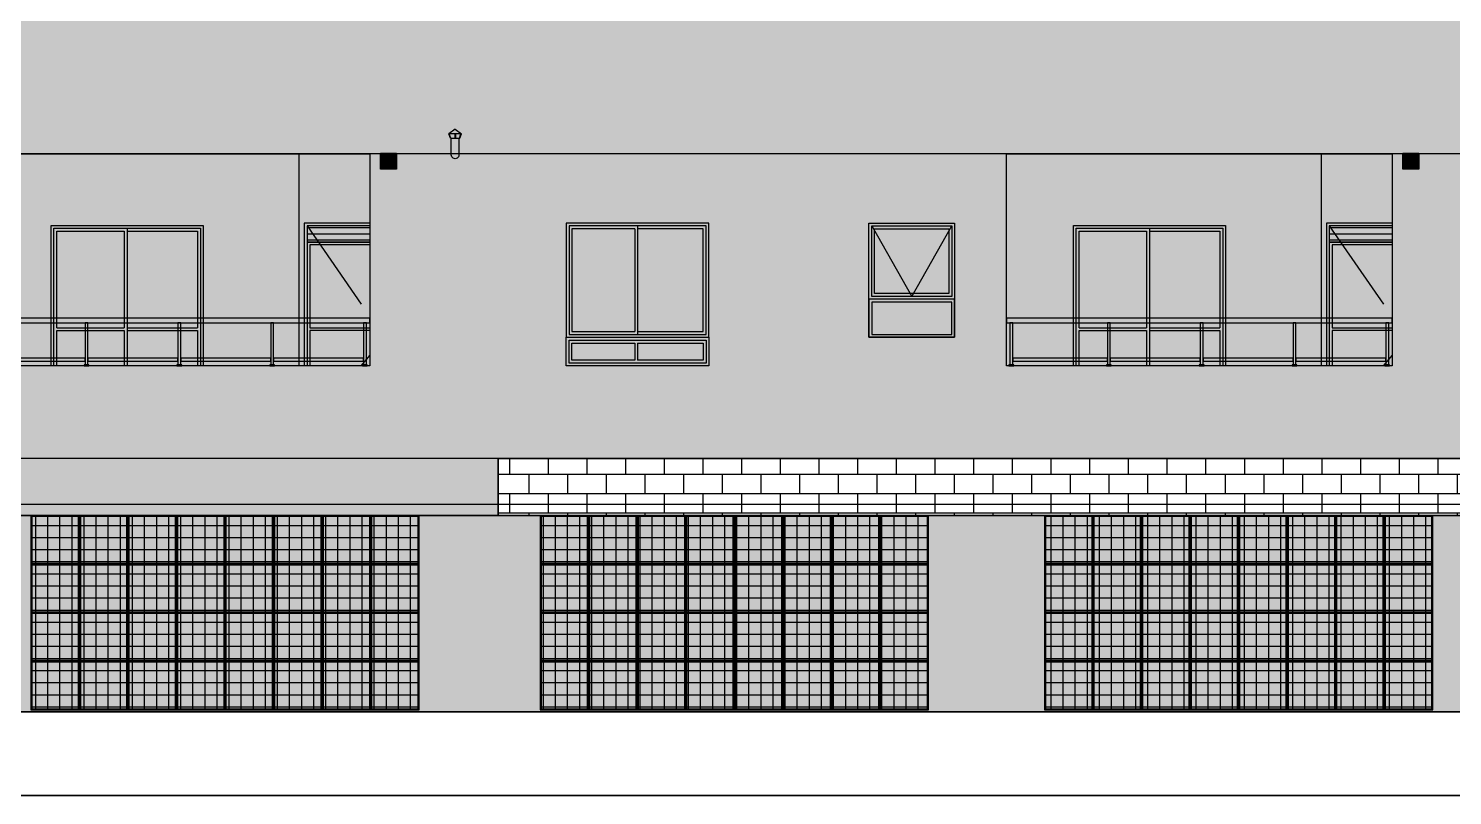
# Model space of a CAD drawing. Header units: metres. Extents: x -9138 to -7768, y 20 to 184.
# Drawn here: x -8570.55 to -8555.58, y 30.56 to 38.61 of the extents above; entities that cross this region are included whole.
import ezdxf
from ezdxf.xclip import XClip

# ---------------------------------------------------------------- set-up
doc = ezdxf.new("R2010")
doc.units = ezdxf.units.M
doc.header["$XCLIPFRAME"] = 0
doc.linetypes.add('CTE ELEV$0$DASHEDX2', pattern=[1.5, 1, -0.5])
for name, color, linetype in [('ARQ-DIM EMBASAM', 2, 'Continuous'), ('CTE ELEV$0$ARQ- FRISO', 7, 'Continuous'), ('CTE ELEV$0$ARQ-AUX', 7, 'Continuous'), ('CTE ELEV$0$ARQ-AUX1', 1, 'Continuous'), ('CTE ELEV$0$ARQ-AUX3', 3, 'Continuous'), ('CTE ELEV$0$ARQ-AUX4', 6, 'Continuous'), ('CTE ELEV$0$ARQ-CAX', 1, 'Continuous'), ('CTE ELEV$0$ARQ-PRJ', 7, 'CTE ELEV$0$DASHEDX2')]:
    doc.layers.add(name, color=color, linetype=linetype)
for name, color, linetype, true_color in [('CTE ELEV$0$ARQ-REVEST', 7, 'Continuous', 0xc79471), ('CTE ELEV$0$COR CINZA FECHADO', 7, 'Continuous', 0x56534e), ('CTE ELEV$0$COR PLATINA', 7, 'Continuous', 0xa1a6a3), ('CTE ELEV$0$COR-CAIX', 7, 'Continuous', 0x45494e)]:
    doc.layers.add(name, color=color, linetype=linetype, true_color=true_color)

# ---------------------------------------------------------------- blocks, each defined once
blk = doc.blocks.new('CTE ELEV$0$elev 3 3andar')
at = {"layer": 'Defpoints'}
blk.add_line((0, 2.879999999999995), (80.613215646963, 2.880000000000003), dxfattribs=at)
blk = doc.blocks.new('CTE ELEV$0$V NEOREX 18')
at = {"layer": 'CTE ELEV$0$ARQ-AUX'}
h = blk.add_hatch(dxfattribs=at)
h.set_pattern_fill('NET', color=256, scale=0.04)
h.set_pattern_definition([(0, (0.2549999999999955, 0.5), (0, 0.127), []), (90, (0.2549999999999955, 0.5), (-0.127, 7.776507174585693e-18), [])])
h.paths.add_polyline_path([(0.009999999999990905, 0.5), (0.009999999999990905, 0.01000000000000156), (0.5, 0.01000000000000156), (0.5, 0.5)])
at = {"layer": 'CTE ELEV$0$COR-CAIX'}
h = blk.add_hatch(color=256, dxfattribs=at)
h.dxf.hatch_style = 1
h.paths.add_polyline_path([(0, 0.5100000000000016), (0.5099999999999909, 0.5100000000000016), (0.5099999999999909, 0), (0, 0)])
at = {"layer": 'CTE ELEV$0$ARQ-AUX'}
for points in [[(0, 0.5100000000000016), (0.5099999999999909, 0.5100000000000016), (0.5099999999999909, 0), (0, 0)], [(0.009999999999990905, 0.5), (0.5, 0.5), (0.5, 0.01000000000000156), (0.009999999999990905, 0.01000000000000156)]]:
    blk.add_lwpolyline(points, close=True, dxfattribs=at)
blk = doc.blocks.new('CTE ELEV$0$elev 3 4andar')
at = {"layer": 'CTE ELEV$0$COR PLATINA', "transparency": 33554687}
h = blk.add_hatch(color=256, dxfattribs=at)
h.dxf.hatch_style = 1
h.paths.add_polyline_path([(28.40152276135268, 4.081105744156339), (48.83653105377198, 4.081105744156339), (48.83653105377198, 3.480003047299114), (28.40152276135268, 3.480003047299114)])
h = blk.add_hatch(color=256, dxfattribs=at)
h.dxf.hatch_style = 1
h.paths.add_polyline_path([(0.05502567296571215, 3.479918448314983), (70.55648719600867, 3.479918448314983), (70.55648719600867, 1.420002003640569), (0.05502567296571215, 1.420002003640569)])
at = {"layer": 'CTE ELEV$0$COR PLATINA', "elevation": 7.63427493346594e-06}
for points in [[(28.40152276135268, 4.081105744156339), (48.83653105377198, 4.081105744156339), (48.83653105377198, 3.480003047299114), (28.40152276135268, 3.480003047299114)], [(0.05502567296571215, 3.479918448314983), (70.55648719600867, 3.479918448314983), (70.55648719600867, 1.420002003640569), (0.05502567296571215, 1.420002003640569)]]:
    blk.add_lwpolyline(points, close=True, dxfattribs=at)
at = {"layer": 'Defpoints'}
blk.add_line((0.05502567296935013, 3.600003747892195, -8.282031624183796e-06), (80.613215646963, 3.600003747892202, -8.282031624183796e-06), dxfattribs=at)
at = {"layer": 'CTE ELEV$0$ARQ-AUX1', "xscale": -1}
for p in [(44.43646220106712, 2.970002534735812, 7.63427493346594e-06), (44.94646220106733, 2.970002534735812, 7.63427493346594e-06), (45.45646220106755, 2.970002534735812, 7.63427493346594e-06), (45.96646220106777, 2.970002534735812, 7.63427493346594e-06), (46.47646220106799, 2.970002534735812, 7.63427493346594e-06), (46.98646220106639, 2.970002534735812, 7.63427493346594e-06), (47.49646220106661, 2.970002534735812, 7.63427493346594e-06), (48.00646220106682, 2.970002534735812, 7.63427493346594e-06), (49.78646214143009, 2.969917935751681, 7.634695751321129e-06), (50.29646214143031, 2.969917935751681, 7.634695751321129e-06), (50.80646214143053, 2.969917935751681, 7.634695751321129e-06), (51.31646214143075, 2.969917935751681, 7.634695751321129e-06), (51.82646214143097, 2.969917935751681, 7.634695751321129e-06), (52.33646214142937, 2.969917935751681, 7.634695751321129e-06), (52.84646214142958, 2.969917935751681, 7.634695751321129e-06), (53.3564621414298, 2.969917935751681, 7.634695751321129e-06), (55.08577411468286, 2.969917935751681, 7.634699056970213e-06), (55.59577411468308, 2.969917935751681, 7.634699056970213e-06), (56.1057741146833, 2.969917935751681, 7.634699056970213e-06), (56.61577411468352, 2.969917935751681, 7.634699056970213e-06), (57.12577411468374, 2.969917935751681, 7.634699056970213e-06), (57.63577411468214, 2.969917935751681, 7.634699056970213e-06), (58.14577411468235, 2.969917935751681, 7.634699056970213e-06), (58.65577411468257, 2.969917935751681, 7.634699056970213e-06), (44.43646220106712, 2.460002534735814, 7.63427493346594e-06), (44.94646220106733, 2.460002534735814, 7.63427493346594e-06), (45.45646220106755, 2.460002534735814, 7.63427493346594e-06), (45.96646220106777, 2.460002534735814, 7.63427493346594e-06), (46.47646220106799, 2.460002534735814, 7.63427493346594e-06), (46.98646220106639, 2.460002534735814, 7.63427493346594e-06), (47.49646220106661, 2.460002534735814, 7.63427493346594e-06), (48.00646220106682, 2.460002534735814, 7.63427493346594e-06), (49.78646214143009, 2.459917935751683, 7.634695751321129e-06), (50.29646214143031, 2.459917935751683, 7.634695751321129e-06), (50.80646214143053, 2.459917935751683, 7.634695751321129e-06), (51.31646214143075, 2.459917935751683, 7.634695751321129e-06), (51.82646214143097, 2.459917935751683, 7.634695751321129e-06), (52.33646214142937, 2.459917935751683, 7.634695751321129e-06), (52.84646214142958, 2.459917935751683, 7.634695751321129e-06), (53.3564621414298, 2.459917935751683, 7.634695751321129e-06), (55.08577411468286, 2.459917935751683, 7.634699056970213e-06), (55.59577411468308, 2.459917935751683, 7.634699056970213e-06), (56.1057741146833, 2.459917935751683, 7.634699056970213e-06), (56.61577411468352, 2.459917935751683, 7.634699056970213e-06), (57.12577411468374, 2.459917935751683, 7.634699056970213e-06), (57.63577411468214, 2.459917935751683, 7.634699056970213e-06), (58.14577411468235, 2.459917935751683, 7.634699056970213e-06), (58.65577411468257, 2.459917935751683, 7.634699056970213e-06), (44.43646220106712, 1.950002534735809, 7.63427493346594e-06), (44.94646220106733, 1.950002534735809, 7.63427493346594e-06), (45.45646220106755, 1.950002534735809, 7.63427493346594e-06), (45.96646220106777, 1.950002534735809, 7.63427493346594e-06), (46.47646220106799, 1.950002534735809, 7.63427493346594e-06), (46.98646220106639, 1.950002534735809, 7.63427493346594e-06), (47.49646220106661, 1.950002534735809, 7.63427493346594e-06), (48.00646220106682, 1.950002534735809, 7.63427493346594e-06), (49.78646214143009, 1.949917935751678, 7.634695751321129e-06), (50.29646214143031, 1.949917935751678, 7.634695751321129e-06), (50.80646214143053, 1.949917935751678, 7.634695751321129e-06), (51.31646214143075, 1.949917935751678, 7.634695751321129e-06), (51.82646214143097, 1.949917935751678, 7.634695751321129e-06), (52.33646214142937, 1.949917935751678, 7.634695751321129e-06), (52.84646214142958, 1.949917935751678, 7.634695751321129e-06), (53.3564621414298, 1.949917935751678, 7.634695751321129e-06), (55.08577411468286, 1.949917935751678, 7.634699056970213e-06), (55.59577411468308, 1.949917935751678, 7.634699056970213e-06), (56.1057741146833, 1.949917935751678, 7.634699056970213e-06), (56.61577411468352, 1.949917935751678, 7.634699056970213e-06), (57.12577411468374, 1.949917935751678, 7.634699056970213e-06), (57.63577411468214, 1.949917935751678, 7.634699056970213e-06), (58.14577411468235, 1.949917935751678, 7.634699056970213e-06), (58.65577411468257, 1.949917935751678, 7.634699056970213e-06), (44.43646220106712, 1.440002534735811, 7.63427493346594e-06), (44.94646220106733, 1.440002534735811, 7.63427493346594e-06), (45.45646220106755, 1.440002534735811, 7.63427493346594e-06), (45.96646220106777, 1.440002534735811, 7.63427493346594e-06), (46.47646220106799, 1.440002534735811, 7.63427493346594e-06), (46.98646220106639, 1.440002534735811, 7.63427493346594e-06), (47.49646220106661, 1.440002534735811, 7.63427493346594e-06), (48.00646220106682, 1.440002534735811, 7.63427493346594e-06), (49.78646214143009, 1.43991793575168, 7.634695751321129e-06), (50.29646214143031, 1.43991793575168, 7.634695751321129e-06), (50.80646214143053, 1.43991793575168, 7.634695751321129e-06), (51.31646214143075, 1.43991793575168, 7.634695751321129e-06), (51.82646214143097, 1.43991793575168, 7.634695751321129e-06), (52.33646214142937, 1.43991793575168, 7.634695751321129e-06), (52.84646214142958, 1.43991793575168, 7.634695751321129e-06), (53.3564621414298, 1.43991793575168, 7.634695751321129e-06), (55.08577411468286, 1.43991793575168, 7.634699056970213e-06), (55.59577411468308, 1.43991793575168, 7.634699056970213e-06), (56.1057741146833, 1.43991793575168, 7.634699056970213e-06), (56.61577411468352, 1.43991793575168, 7.634699056970213e-06), (57.12577411468374, 1.43991793575168, 7.634699056970213e-06), (57.63577411468214, 1.43991793575168, 7.634699056970213e-06), (58.14577411468235, 1.43991793575168, 7.634699056970213e-06), (58.65577411468257, 1.43991793575168, 7.634699056970213e-06)]:
    blk.add_blockref('CTE ELEV$0$V NEOREX 18', p, dxfattribs=at)
blk = doc.blocks.new('CTE ELEV$0$V J 150x120')
at = {"layer": 'CTE ELEV$0$COR-CAIX'}
h = blk.add_hatch(color=256, dxfattribs=at)
h.dxf.hatch_style = 1
h.paths.add_polyline_path([(1.499999999999773, 1.19999999496485), (0, 1.19999999496485), (0, 0), (1.499999999999773, 0)])
h = blk.add_hatch(color=254, dxfattribs=at)
h.dxf.hatch_style = 1
h.paths.add_polyline_path([(0.7200000000000273, 1.139999994964848), (0.05999999999994543, 1.139999994964848), (0.05999999999994543, 0.06000000000000227), (0.7200000000000273, 0.06000000000000227)])
h.paths.add_polyline_path([(0.75, 0.06000000000000233), (1.439999999999827, 0.06000000000000222), (1.439999999999827, 1.139999994964848), (0.75, 1.139999994964848)])
for points in [[(1.499999999999773, 1.19999999496485), (0, 1.19999999496485), (0, 0), (1.499999999999773, 0)], [(1.470000000000027, 1.169999994964849), (0.02999999999974534, 1.169999994964849), (0.02999999999974534, 0.03000000000000114), (1.470000000000027, 0.03000000000000114)]]:
    blk.add_lwpolyline(points, close=True)
for points in [[(0.7200000000000273, 1.139999994964848), (0.05999999999994543, 1.139999994964848), (0.05999999999994543, 0.06000000000000227), (0.7200000000000273, 0.06000000000000227)], [(0.7200000000000273, 1.139999994964848), (0.7200000000000273, 0.06000000000000227)], [(0.75, 1.169999994964849), (0.75, 0.03000000000000114)], [(0.75, 0.06000000000000227), (1.439999999999827, 0.06000000000000227), (1.439999999999827, 1.139999994964848), (0.75, 1.139999994964848)]]:
    blk.add_lwpolyline(points)
blk = doc.blocks.new('CTE ELEV$0$V J 90x120')
at = {"layer": 'CTE ELEV$0$COR-CAIX', "transparency": 33554687}
h = blk.add_hatch(color=256, dxfattribs=at)
h.dxf.hatch_style = 1
h.paths.add_polyline_path([(0, 1.2), (0.8999999999999986, 1.2), (0.8999999999999986, 0.4000000000000004), (0, 0.4000000000000004)])
h.paths.add_polyline_path([(0, 0), (0.8999999999999986, 0), (0.8999999999999986, 0.4000000000000004), (0, 0.4000000000000004)])
h = blk.add_hatch(color=254, dxfattribs=at)
h.dxf.hatch_style = 1
h.paths.add_polyline_path([(0.8399999999999963, 1.117142857142856), (0.8399999999999963, 1.140000000000001), (0.06000000000000233, 1.140000000000001), (0.06000000000000238, 1.117142857142855), (0.4329729729729722, 0.4600000000000009), (0.4670270270270263, 0.4600000000000009)])
h.paths.add_polyline_path([(0.06000000000000233, 1.117142857142856), (0.06000000000000233, 0.4600000000000009), (0.4329729729729722, 0.4600000000000009)], flags=17)
h.paths.add_polyline_path([(0.8399999999999963, 1.117142857142856), (0.4670270270270263, 0.4600000000000009), (0.8399999999999963, 0.460000000000001)], flags=17)
h.paths.add_polyline_path([(0.8699999999999974, 0.3700000000000002), (0.03000000000000119, 0.3700000000000001), (0.03000000000000108, 0.03000000000000025), (0.8699999999999974, 0.03000000000000025)])
for points in [[(0, 1.2), (0.8999999999999986, 1.2), (0.8999999999999986, 0), (0, 0)], [(0, 1.2), (0.8999999999999986, 1.2), (0.8999999999999986, 0.4000000000000004), (0, 0.4000000000000004)], [(0.03000000000000114, 1.170000000000001), (0.8699999999999974, 1.170000000000001), (0.8699999999999974, 0.4300000000000006), (0.03000000000000114, 0.4300000000000006)], [(0.06000000000000227, 1.140000000000001), (0.8399999999999963, 1.140000000000001), (0.8399999999999963, 0.4600000000000009), (0.06000000000000227, 0.4600000000000009)], [(0, 0), (0.8999999999999986, 0), (0.8999999999999986, 0.4000000000000004), (0, 0.4000000000000004)], [(0.03000000000000114, 0.03000000000000025), (0.8699999999999974, 0.03000000000000025), (0.8699999999999974, 0.3700000000000001), (0.03000000000000114, 0.3700000000000001)]]:
    blk.add_lwpolyline(points, close=True)
at = {"layer": 'CTE ELEV$0$ARQ-PRJ'}
blk.add_lwpolyline([(0.03000000000000114, 1.170000000000001), (0.4499999999999993, 0.4300000000000006), (0.8699999999999974, 1.170000000000001)], dxfattribs=at)
blk = doc.blocks.new('CTE ELEV$0$V P 160x220')
at = {"layer": 'CTE ELEV$0$COR-CAIX'}
h = blk.add_hatch(color=256, dxfattribs=at)
h.dxf.hatch_style = 1
h.paths.add_polyline_path([(0, 2.174999999999999), (1.600000000000001, 2.174999999999999), (1.600000000000001, 0), (0, 0)])
h = blk.add_hatch(color=254, dxfattribs=at)
h.dxf.hatch_style = 1
h.paths.add_polyline_path([(0.7699999999999996, 2.115000000000001), (0.06000000000000233, 2.115000000000001), (0.06000000000000233, 1.1), (0.7699999999999996, 1.1)])
h.paths.add_polyline_path([(1.539999999999999, 2.115000000000001), (0.8000000000000007, 2.115000000000001), (0.8000000000000007, 1.1), (1.539999999999999, 1.1)])
h.paths.add_polyline_path([(1.539999999999999, 1.07), (0.8000000000000007, 1.07), (0.8000000000000007, 0.05999999999999894), (1.539999999999999, 0.05999999999999894)])
h.paths.add_polyline_path([(0.7699999999999996, 1.07), (0.06000000000000227, 1.07), (0.06000000000000227, 0.05999999999999894), (0.7699999999999996, 0.05999999999999894)])
at = {"layer": 'CTE ELEV$0$ARQ-CAX'}
for p, q in [((0.06000000000000227, 1.1), (0.7699999999999996, 1.1)), ((0.06000000000000227, 1.07), (0.7699999999999996, 1.07)), ((0.8000000000000007, 1.1), (1.539999999999999, 1.1)), ((0.8000000000000007, 1.07), (1.539999999999999, 1.07))]:
    blk.add_line(p, q, dxfattribs=at)
for points in [[(0, 2.174999999999999), (1.600000000000001, 2.174999999999999), (1.600000000000001, 0), (0, 0)], [(0.03000000000000114, 2.145), (1.57, 2.145), (1.57, 0.02999999999999936), (0.03000000000000114, 0.02999999999999936)]]:
    blk.add_lwpolyline(points, close=True, dxfattribs=at)
for points in [[(0.06000000000000227, 1.1), (0.06000000000000227, 2.115000000000001), (0.7699999999999996, 2.115000000000001)], [(0.7699999999999996, 2.115000000000001), (0.7699999999999996, 1.1)], [(0.8000000000000007, 2.145), (0.8000000000000007, 0.02999999999999936)], [(0.8000000000000007, 2.115000000000001), (1.539999999999999, 2.115000000000001), (1.539999999999999, 1.1)], [(0.7699999999999996, 0.05999999999999872), (0.06000000000000227, 0.05999999999999872), (0.06000000000000227, 1.07)], [(0.7699999999999996, 1.07), (0.7699999999999996, 0.05999999999999872)], [(1.539999999999999, 1.07), (1.539999999999999, 0.05999999999999872), (0.8000000000000007, 0.05999999999999872)]]:
    blk.add_lwpolyline(points, dxfattribs=at)
blk = doc.blocks.new('CTE ELEV$0$V P 90x220')
h = blk.add_hatch()
h.set_pattern_fill('LINE', scale=0.02)
h.set_pattern_definition([(0, (0.7400407849635293, 2.169163100299187), (0, 0.0635), [])])
h.paths.add_polyline_path([(0.8400407862358129, 2.169556123607768), (0.02999848820763873, 2.169162347138325), (0.02999848566307151, 1.999949036142695), (0.8400407836912457, 2.000342954664694)])
h.paths.add_polyline_path([(0.8100407453911135, 0.1999555789822711), (0.05999299462339636, 0.1999482358424149), (0.05999307376919205, 0.02994369828709864), (0.8100408245369092, 0.02995089937439843)])
at = {"layer": 'CTE ELEV$0$COR-CAIX', "transparency": 33554687}
h = blk.add_hatch(color=256, dxfattribs=at)
h.dxf.hatch_style = 1
h.paths.add_polyline_path([(0.869999870483506, -5.273226992130731e-05), (0.8699998704832786, 2.19994789076183), (0, 2.199949215283748), (0, 0)])
h = blk.add_hatch(color=254, dxfattribs=at)
h.dxf.hatch_style = 1
h.paths.add_polyline_path([(0.810040784963784, 1.969950380256748), (0.1684656068035183, 1.969951513230986), (0.7708066272563243, 1.099947813230832), (0.8100407849640113, 1.099947735842511)])
h.paths.add_polyline_path([(0.1684656068035181, 1.969951513230986), (0.05999697641482271, 1.969951704778552), (0.05999697641482271, 1.099949215283749), (0.7708066272563243, 1.099947813230831)])
h.paths.add_polyline_path([(0.8100407849640113, 0.9629145636115134), (0.8100407849640113, 1.043279146789324), (0.7915769473025795, 1.069947772262602), (0.05993953487359249, 1.069949215403971), (0.05998606635262183, 0.2299508745778109), (0.2162829343609197, 0.2299509124613905)])
h.paths.add_polyline_path([(0.8100407849640113, 0.9629145636115133), (0.2162829343609192, 0.2299509124613901), (0.8100407849640113, 0.2299510563777272)], flags=17)
h.paths.add_polyline_path([(0.8100407849640113, 1.069947735843021), (0.7915769473025794, 1.069947772262602), (0.8100407849640113, 1.043279146789324)], flags=17)
for points in [[(0.869999870483506, -5.273226992130731e-05), (0.8699998704832786, 2.19994789076183), (0, 2.199949215283748), (0, 0)], [(0.8400407849635293, 2.169949539136251), (0.02999848820763873, 2.169949357336332), (0.02999848820763873, 1.99994935733632), (0.8400407849635293, 1.99994953913621)]]:
    blk.add_lwpolyline(points, close=True)
for points in [[(0.8400407849642114, -5.273226992130731e-05), (0.8400407849637567, 1.999948785975349), (0.02999848820763873, 1.99995011049721), (0.02999848820763873, -1.51183053276327e-06)], [(0.8100407849640113, 1.09994789088231), (0.810040784963784, 1.969950380256748), (0.05999697641482271, 1.969951704778552), (0.05999697641482271, 1.099949215283749)], [(0.05993953487359249, 1.069949215403971), (0.05999880462081819, -3.650254399190089e-06)], [(0.8100407849640113, 1.069947735843021), (0.05993953487359249, 1.069949215403971)], [(0.05999697641482271, 1.099949215283749), (0.8100407849640113, 1.099947735842511)], [(0.8100407849640113, -4.910019444537284e-05), (0.8100407849640113, 1.06994789088211)], [(0.8100407849640113, 0.2299510563777272), (0.05998535251274006, 0.2299508745776375)], [(0.05998718681644277, 0.199951817210744), (0.8100407849640113, 0.1999519990106631)], [(0.059996972974659, 0.02995194118949485), (0.8100407849640113, 0.02994632509731332)], [(0, -5.078471625097336e-05), (0.869999870483506, -5.273226992130731e-05)]]:
    blk.add_lwpolyline(points)
at = {"layer": 'CTE ELEV$0$ARQ-PRJ'}
blk.add_lwpolyline([(0.02999848820763873, 2.169949357336332), (0.840040784963984, 0.9999480268527137), (0.02996351943511399, -5.086099804429978e-05)], dxfattribs=at)
blk = doc.blocks.new('CTE ELEV$0$V BAND INF 150x40')
at = {"layer": 'CTE ELEV$0$COR-CAIX'}
h = blk.add_hatch(color=256, dxfattribs=at)
h.dxf.hatch_style = 1
h.paths.add_polyline_path([(0, 0), (1.499999999999773, 0), (1.499999999999773, -0.3000000000000004), (0, -0.3000000000000004)])
h = blk.add_hatch(color=254, dxfattribs=at)
h.dxf.hatch_style = 1
h.paths.add_polyline_path([(0.7200000000000273, -0.2399999999999999), (0.7200000000000273, -0.0600000000000005), (0.06000000000000227, -0.0600000000000005), (0.06000000000000227, -0.2399999999999999)])
h.paths.add_polyline_path([(0.75, -0.2399999999999999), (1.43999999999977, -0.2399999999999999), (1.43999999999977, -0.06000000000000051), (0.75, -0.06000000000000048)])
at = {"layer": 'CTE ELEV$0$ARQ-CAX'}
for points in [[(0, 0), (1.499999999999773, 0), (1.499999999999773, -0.3000000000000004), (0, -0.3000000000000004)], [(0.03000000000000114, -0.03000000000000025), (1.469999999999771, -0.03000000000000025), (1.469999999999771, -0.2700000000000001), (0.03000000000000114, -0.2700000000000001)]]:
    blk.add_lwpolyline(points, close=True, dxfattribs=at)
for points in [[(0.7200000000000273, -0.2399999999999999), (0.06000000000000227, -0.2399999999999999), (0.06000000000000227, -0.0600000000000005), (0.7200000000000273, -0.0600000000000005)], [(0.7200000000000273, -0.0600000000000005), (0.7200000000000273, -0.2399999999999999)], [(0.75, -0.0600000000000005), (1.43999999999977, -0.0600000000000005), (1.43999999999977, -0.2399999999999999), (0.75, -0.2399999999999999)], [(0.75, -0.0600000000000005), (0.75, -0.2399999999999999)]]:
    blk.add_lwpolyline(points, dxfattribs=at)
blk = doc.blocks.new('CTE ELEV$0$V GRD PUC')
at = {"transparency": 33554610}
h = blk.add_hatch(dxfattribs=at)
h.set_pattern_fill('ANGLE', color=256)
h.set_pattern_definition([(0, (0, 0), (0, 6.985), [5.08, -1.905]), (90, (0, 0), (-6.985, 4.277078946022131e-16), [5.08, -1.905])])
h.paths.add_polyline_path([(-0.05000694274531226, -0.2472583671389063), (-4.05000579235679, -0.247258119059083), (-4.050005785232452, -0.2972581190590802), (-0.05000694274531314, -0.2972581045278111)])
at = {"layer": 'CTE ELEV$0$COR-CAIX', "transparency": 33554607}
h = blk.add_hatch(color=256, dxfattribs=at)
h.dxf.hatch_style = 1
h.paths.add_polyline_path([(-6.942745312210619e-06, 0.4999997267498983), (-6.935620973758105e-06, 0.4499999926436331), (-4.050005785232452, 0.4499999779307231), (-4.05000579235679, 0.4999999779307203)])
h.paths.add_polyline_path([(-3.985005808371534, 0.07998857122176872), (-3.040007745983628, 0.07998856938263899), (-3.040007745983628, 0.04998856938263962), (-3.985005808371534, 0.04998857122176936)])
h.paths.add_polyline_path([(-3.010007735291112, 0.0799885712217705), (-2.06500744771704, 0.07998856570439727), (-2.06500744771704, 0.04998856570439791), (-3.010007735291112, 0.04998857122177114)])
h.paths.add_polyline_path([(-2.035007437024523, 0.07998856570443635), (-1.09000711384077, 0.07998857673912241), (-1.09000711384077, 0.04998857673912305), (-2.035007437024523, 0.04998856570443699)])
h.paths.add_polyline_path([(-1.060007120953094, 0.07998856202627103), (-0.06500693918915057, 0.07998856938271715), (-0.06500693918915057, 0.04998856938271778), (-1.060007120953094, 0.04998856202627167)])
h = blk.add_hatch(color=256, dxfattribs=at)
h.dxf.hatch_style = 1
h.paths.add_polyline_path([(-4.025005795912953, 0.009999999999999787), (-3.975005795912953, 0.009999999999999787), (-3.975005795912953, 0), (-4.025005795912953, 0)])
h.paths.add_polyline_path([(-4.015005792356791, 0.4499999852871497), (-3.985005799469115, 0.4499999852871497), (-3.985005799469114, 0.009999999999999787), (-4.01500579235679, 0.009999999999999787)])
h.paths.add_polyline_path([(-3.05000773173495, 0.009999994482665642), (-3.00000773173495, 0.009999994482665642), (-3.00000773173495, -5.517334145110908e-09), (-3.05000773173495, -5.517334145110908e-09)])
h.paths.add_polyline_path([(-3.040007728178789, 0.4499999797698155), (-3.010007735291112, 0.4499999797698155), (-3.010007735291112, 0.009999994482665642), (-3.040007728178789, 0.009999994482665642)])
h.paths.add_polyline_path([(-2.075007433468361, 0.009999988965331497), (-2.025007433468361, 0.009999988965331497), (-2.025007433468361, -1.103466829022182e-08), (-2.075007433468361, -1.103466829022182e-08)])
h.paths.add_polyline_path([(-2.0650074299122, 0.4499999742524814), (-2.035007437024523, 0.4499999742524814), (-2.035007437024523, 0.009999988965331497), (-2.0650074299122, 0.009999988965331497)])
h.paths.add_polyline_path([(-1.100007117396932, 0.009999992643573208), (-1.050007117396932, 0.009999992643573208), (-1.050007117396932, -7.356426579008257e-09), (-1.100007117396932, -7.356426579008257e-09)])
h.paths.add_polyline_path([(-1.09000711384077, 0.4499999779307231), (-1.060007120953094, 0.4499999779307231), (-1.060007120953094, 0.009999992643573208), (-1.09000711384077, 0.009999992643573208)])
h.paths.add_polyline_path([(-0.07500694274531283, 0.009999992643573208), (-0.02500694274531257, 0.009999992643573208), (-0.02500694274531257, -7.356426579008257e-09), (-0.07500694274531283, -7.356426579008257e-09)])
h.paths.add_polyline_path([(-0.06500693918915057, 0.4499999779307231), (-0.03500694630147572, 0.4499999779307231), (-0.03500694630147394, 0.009999992643573208), (-0.06500693918915057, 0.009999992643573208)])
h = blk.add_hatch(color=254, dxfattribs=at)
h.dxf.hatch_style = 1
h.paths.add_polyline_path([(-3.985005799469115, 0.4499999781668562), (-3.985005799469114, 0.0799885712217687), (-3.040007728178789, 0.07998856938263899), (-3.040007728178789, 0.4499999815998625)])
h.paths.add_polyline_path([(-3.010007735291112, 0.449999981708847), (-3.010007735291112, 0.0799885712217705), (-2.0650074299122, 0.07998856570439719), (-2.0650074299122, 0.4499999851418615)])
h.paths.add_polyline_path([(-1.09000711384077, 0.07998857673912238), (-1.090007113840771, 0.4499999886838605), (-2.035007437024523, 0.4499999852508461), (-2.035007437024523, 0.07998856570443635)])
h.paths.add_polyline_path([(-1.060007120953094, 0.449999988792845), (-1.060007120953094, 0.07998856202627105), (-0.06500693918915079, 0.07998856938271715), (-0.06500693918915079, 0.4499999924074999)])
for points in [[(-6.942745312210619e-06, 0.4999997267498983), (-6.935620973758105e-06, 0.4499999926436331), (-4.050005785232452, 0.4499999779307231), (-4.05000579235679, 0.4999999779307203)], [(-4.015005792356791, 0.4499999852871497), (-3.985005799469115, 0.4499999852871497), (-3.985005799469114, 0.009999999999999787), (-4.01500579235679, 0.009999999999999787)], [(-3.040007728178789, 0.4499999797698155), (-3.010007735291112, 0.4499999797698155), (-3.010007735291112, 0.009999994482665642), (-3.040007728178789, 0.009999994482665642)], [(-2.0650074299122, 0.4499999742524814), (-2.035007437024523, 0.4499999742524814), (-2.035007437024523, 0.009999988965331497), (-2.0650074299122, 0.009999988965331497)], [(-1.09000711384077, 0.4499999779307231), (-1.060007120953094, 0.4499999779307231), (-1.060007120953094, 0.009999992643573208), (-1.09000711384077, 0.009999992643573208)], [(-0.06500693918915057, 0.4499999779307231), (-0.03500694630147572, 0.4499999779307231), (-0.03500694630147394, 0.009999992643573208), (-0.06500693918915057, 0.009999992643573208)], [(-4.025005795912953, 0.009999999999999787), (-3.975005795912953, 0.009999999999999787), (-3.975005795912953, 0), (-4.025005795912953, 0)], [(-3.985005808371534, 0.07998857122176872), (-3.040007745983628, 0.07998856938263899), (-3.040007745983628, 0.04998856938263962), (-3.985005808371534, 0.04998857122176936)], [(-3.05000773173495, 0.009999994482665642), (-3.00000773173495, 0.009999994482665642), (-3.00000773173495, -5.517334145110908e-09), (-3.05000773173495, -5.517334145110908e-09)], [(-3.010007735291112, 0.0799885712217705), (-2.06500744771704, 0.07998856570439727), (-2.06500744771704, 0.04998856570439791), (-3.010007735291112, 0.04998857122177114)], [(-2.075007433468361, 0.009999988965331497), (-2.025007433468361, 0.009999988965331497), (-2.025007433468361, -1.103466829022182e-08), (-2.075007433468361, -1.103466829022182e-08)], [(-2.035007437024523, 0.07998856570443635), (-1.09000711384077, 0.07998857673912241), (-1.09000711384077, 0.04998857673912305), (-2.035007437024523, 0.04998856570443699)], [(-1.100007117396932, 0.009999992643573208), (-1.050007117396932, 0.009999992643573208), (-1.050007117396932, -7.356426579008257e-09), (-1.100007117396932, -7.356426579008257e-09)], [(-1.060007120953094, 0.07998856202627103), (-0.06500693918915057, 0.07998856938271715), (-0.06500693918915057, 0.04998856938271778), (-1.060007120953094, 0.04998856202627167)], [(-0.07500694274531283, 0.009999992643573208), (-0.02500694274531257, 0.009999992643573208), (-0.02500694274531257, -7.356426579008257e-09), (-0.07500694274531283, -7.356426579008257e-09)]]:
    blk.add_lwpolyline(points, close=True)
blk = doc.blocks.new('CTE ELEV$0$vp vento kit')
at = {"layer": 'CTE ELEV$0$ARQ-CAX', "transparency": 33554687}
h = blk.add_hatch(dxfattribs=at)
h.set_pattern_fill('LINE', scale=0.01)
h.set_pattern_definition([(0, (8794.04868885521, -68.7271093550549), (0, 0.03175), [])])
h.paths.add_polyline_path([(-0.1599999999998545, 0.1599999999999966), (-0.01000000000021828, 0.1599999999999966), (-0.01000000000021828, 0.01000000000000512), (-0.1599999999998545, 0.01000000000000512)])
at = {"layer": 'CTE ELEV$0$COR-CAIX', "transparency": 33554687}
h = blk.add_hatch(color=256, dxfattribs=at)
h.dxf.hatch_style = 1
h.paths.add_polyline_path([(-0.1700000000000728, 0.1700000000000017), (0, 0.1700000000000017), (0, 0), (-0.1700000000000728, 0)])
at = {"layer": 'CTE ELEV$0$ARQ-CAX'}
for points in [[(-0.1700000000000728, 0.1700000000000017), (0, 0.1700000000000017), (0, 0), (-0.1700000000000728, 0)], [(-0.1599999999998545, 0.1599999999999966), (-0.01000000000021828, 0.1599999999999966), (-0.01000000000021828, 0.01000000000000512), (-0.1599999999998545, 0.01000000000000512)]]:
    blk.add_lwpolyline(points, close=True, dxfattribs=at)
blk = doc.blocks.new('CTE ELEV$0$V FR CHAPEU CHINES')
at = {"layer": 'CTE ELEV$0$ARQ-AUX'}
h = blk.add_hatch(color=8, dxfattribs=at)
h.dxf.hatch_style = 1
h.paths.add_polyline_path([(-0.009999999999990902, 0.2615019417494653), (-0.07699999999999818, 0.2115019417495107), (0.05700000000001637, 0.2115019417495107)])
h.paths.add_polyline_path([(0.03000000000001136, 0.1674075048937669), (-0.05000000000001138, 0.1674075048937669), (-0.05000000000001138, -0.01000000050763281, 1), (0.03000000000001136, -0.009999999697330952)])
h.paths.add_polyline_path([(-0.007499999999993179, 0.2115019417495107), (-0.01249999999998863, 0.2115019417495107), (-0.01249999999998863, 0.1674075048937669), (-0.007499999999993179, 0.1674075048937669)])
h.paths.add_polyline_path([(-0.07164127316178792, 0.2115019417495107), (-0.07699999999999818, 0.2115019417495107), (-0.0600000000000023, 0.1674075048937669), (-0.05464127316179203, 0.1674075048937669)])
h.paths.add_polyline_path([(0.05700000000001637, 0.2115019417495107), (0.05164127316180611, 0.2115019417495107), (0.03464127316181022, 0.1674075048937669), (0.04000000000002048, 0.1674075048937669)])
at = {"layer": 'CTE ELEV$0$ARQ-CAX'}
for p, q in [((0.04000000000002048, 0.1674075048937669), (-0.06000000000000229, 0.1674075048937669)), ((-0.05000000000001138, 0.1674075048937669), (-0.05000000000001137, -0.0100000016205469)), ((0.03000000000001137, -0.0100000016205469), (0.03000000000001136, 0.1674075048937669))]:
    blk.add_line(p, q, dxfattribs=at)
for points in [[(-0.009999999999990905, 0.2615019417494653), (-0.07699999999999818, 0.2115019417495107)], [(-0.06000000000000227, 0.1674075048937669), (-0.07699999999999818, 0.2115019417495107)], [(-0.05464127316179201, 0.1674075048937669), (-0.07164127316178792, 0.2115019417495107)], [(-0.009999999999990905, 0.2615019417494653), (0.05700000000001637, 0.2115019417495107)], [(0.0346412731618102, 0.1674075048937669), (0.05164127316180611, 0.2115019417495107)], [(0.04000000000002046, 0.1674075048937669), (0.05700000000001637, 0.2115019417495107)]]:
    blk.add_lwpolyline(points, dxfattribs=at)
at = {"layer": 'CTE ELEV$0$ARQ-CAX', "elevation": -0.0066782737750034}
for points in [[(-0.07699999999999818, 0.2115019417495107), (0.05700000000001637, 0.2115019417495107)], [(-0.01249999999998863, 0.2115019417495107), (-0.01249999999998863, 0.1674075048937669)], [(-0.007499999999993179, 0.2115019417495107), (-0.007499999999993179, 0.1674075048937669)]]:
    blk.add_lwpolyline(points, dxfattribs=at)
at = {"layer": 'CTE ELEV$0$ARQ-CAX'}
blk.add_arc((-0.009999999999999998, -0.01000000050763281), 0.04000000000001138, 179.999998405868, 2.321343878276061e-06, dxfattribs=at)
blk = doc.blocks.new('CTE ELEV$0$ELEV 1 PUC')
at = {"layer": 'CTE ELEV$0$COR CINZA FECHADO', "transparency": 33554687}
h = blk.add_hatch(color=256, dxfattribs=at)
h.dxf.hatch_style = 1
h.paths.add_polyline_path([(0, 4.68), (58.14994658083924, 4.68), (58.14994658083924, 2.955000248867108), (0, 2.955000248867108)])
at = {"layer": 'CTE ELEV$0$COR PLATINA', "transparency": 33554687}
h = blk.add_hatch(color=256, dxfattribs=at)
h.dxf.hatch_style = 1
h.paths.add_polyline_path([(0, -0.2400858969618085), (58.14994658083924, -0.2400858969495943), (58.14994658083924, 2.955000248867108), (0, 2.955000248854894)])
at = {"layer": 'CTE ELEV$0$ARQ-AUX1'}
for p, q in [((34.33633308083517, 2.955000248867108, 8.576609489731444e-06), (34.33633308083517, 0.7300002488671211, 8.576609489731444e-06)), ((45.07749226743726, 2.955000248867108, 8.576609489731444e-06), (45.07749226743726, 0.7300002488671211, 8.576609489731444e-06))]:
    blk.add_line(p, q, dxfattribs=at)
at = {"layer": 'CTE ELEV$0$ARQ-AUX3', "elevation": 4.319321032670557e-06}
for points in [[(31.03008062170375, 2.955000248867108), (35.08007947131591, 2.955000248867108), (35.08007947131591, 0.7300002488671211), (31.03008062170375, 0.7300002488671211)], [(41.77123980830584, 2.955000248867108), (45.82123865079297, 2.955000248867108), (45.82123865079297, 0.7300002488671211), (41.77123980830584, 0.7300002488671211)]]:
    blk.add_lwpolyline(points, close=True, dxfattribs=at)
at = {"layer": 'CTE ELEV$0$COR CINZA FECHADO'}
blk.add_lwpolyline([(0, 4.68), (58.14994658083924, 4.68), (58.14994658083924, 2.955000248867108), (0, 2.955000248867108)], close=True, dxfattribs=at)
at = {"layer": 'CTE ELEV$0$COR PLATINA', "elevation": 3.688385969673145e-05}
blk.add_lwpolyline([(0, -0.2400858969618085), (58.14994658083924, -0.2400858969495943), (58.14994658083924, 2.955000248867108), (0, 2.955000248854894)], close=True, dxfattribs=at)
at = {"layer": 'CTE ELEV$0$ARQ-AUX1', "xscale": -1}
blk.add_blockref('CTE ELEV$0$V FR CHAPEU CHINES', (35.96762623780659, 2.955000249374736, 4.257288457060169e-06), dxfattribs=at)
at = {"layer": 'CTE ELEV$0$ARQ-AUX3', "xscale": -1}
for p in [(31.03007367895843, 0.7311888343531692, 4.319321032670557e-06), (41.77123286556052, 0.7311888343531692, 4.319321032670557e-06)]:
    blk.add_blockref('CTE ELEV$0$V GRD PUC', p, dxfattribs=at)
at = {"layer": 'CTE ELEV$0$ARQ-CAX'}
for name, p in [('CTE ELEV$0$vp vento kit', (35.36262623780663, 2.795000248867112, -4.257288457060169e-06)), ('CTE ELEV$0$vp vento kit', (46.10378541728369, 2.795000248867112, -4.257288457060169e-06)), ('CTE ELEV$0$V J 150x120', (37.14445107908796, 1.03000020001874)), ('CTE ELEV$0$V J 90x120', (40.32530078387754, 1.030000183313234, 4.319321033073013e-06)), ('CTE ELEV$0$V BAND INF 150x40', (37.14445107908796, 1.03000020001874))]:
    blk.add_blockref(name, p, dxfattribs=at)
ref = blk.add_blockref('CTE ELEV$0$V P 160x220', (31.73175029995218, 0.03000019498358597, -3.655048664047948e-06), dxfattribs=at)
XClip(ref).set_block_clipping_path([(0, 0.7000000538835298), (1.6147740308566387, 2.200000000000001)])
ref = blk.add_blockref('CTE ELEV$0$V P 90x220', (34.39133235633562, 0.03005097208874474, 8.576609489730726e-06), dxfattribs=at)
XClip(ref).set_block_clipping_path([(0, 0.6999492691672788), (0.6887471149798312, 2.1999492152837465)])
ref = blk.add_blockref('CTE ELEV$0$V P 160x220', (42.47290948655427, 0.03000019498358597, -3.655048664047948e-06), dxfattribs=at)
XClip(ref).set_block_clipping_path([(0, 0.7000000538835298), (1.6147740308566387, 2.200000000000001)])
ref = blk.add_blockref('CTE ELEV$0$V P 90x220', (45.13249154293771, 0.03005097208874474, 8.576609489730726e-06), dxfattribs=at)
XClip(ref).set_block_clipping_path([(0, 0.6999492691672788), (0.68874710785526, 2.1999492152837465)])
blk = doc.blocks.new('CTE ELEV')
at = {"layer": 'CTE ELEV$0$ARQ-REVEST', "transparency": 33554687}
h = blk.add_hatch(dxfattribs=at)
h.set_pattern_fill('AR-B816', scale=0.001)
h.set_pattern_definition([(0, (0, 0), (0, 0.2032), []), (90, (0, 0), (-0.2032, 0.2032), [0.2032, -0.2032])])
h.paths.add_polyline_path([(-8542.971497162722, 33.50000304728938), (-8565.610989731913, 33.50000304728938), (-8565.610989731913, 34.09991796829696), (-8542.971497162722, 34.09991796829696)])
at = {"layer": 'CTE ELEV$0$ARQ- FRISO'}
for points, elevation in [([(-8542.971497162722, 33.50000304728938), (-8565.610989731913, 33.50000304728938), (-8565.610989731913, 34.09991796829696), (-8542.971497162722, 34.09991796829696)], 4.319321033073013e-06), ([(-8575.495998024333, 31.44000200363083), (-8543.891033589676, 31.44000200363083), (-8543.891033589676, 30.56000000000007), (-8575.495998024333, 30.56000000000007)], -4.318356320753842e-06)]:
    blk.add_lwpolyline(points, close=True, dxfattribs=dict(at, elevation=elevation))
blk.add_blockref('CTE ELEV$0$ELEV 1 PUC', (-8602.040980170515, 34.34119164110841, -3.688385969317874e-05))
at = {"layer": 'CTE ELEV$0$ARQ-AUX3'}
blk.add_blockref('CTE ELEV$0$elev 3 3andar', (-8614.392495112716, 27.67999995116754, -5.945466473008046e-07), dxfattribs=at)
at = {"layer": 'CTE ELEV$0$ARQ-AUX4'}
blk.add_blockref('CTE ELEV$0$elev 3 4andar', (-8614.447520785685, 30.01999999999026, -7.63427493346594e-06), dxfattribs=at)

msp = doc.modelspace()

# ---------------------------------------------------------------- block references
at = {"layer": 'ARQ-DIM EMBASAM'}
msp.add_blockref('CTE ELEV', (0, 0), dxfattribs=at)

doc.saveas('drawing.dxf')
